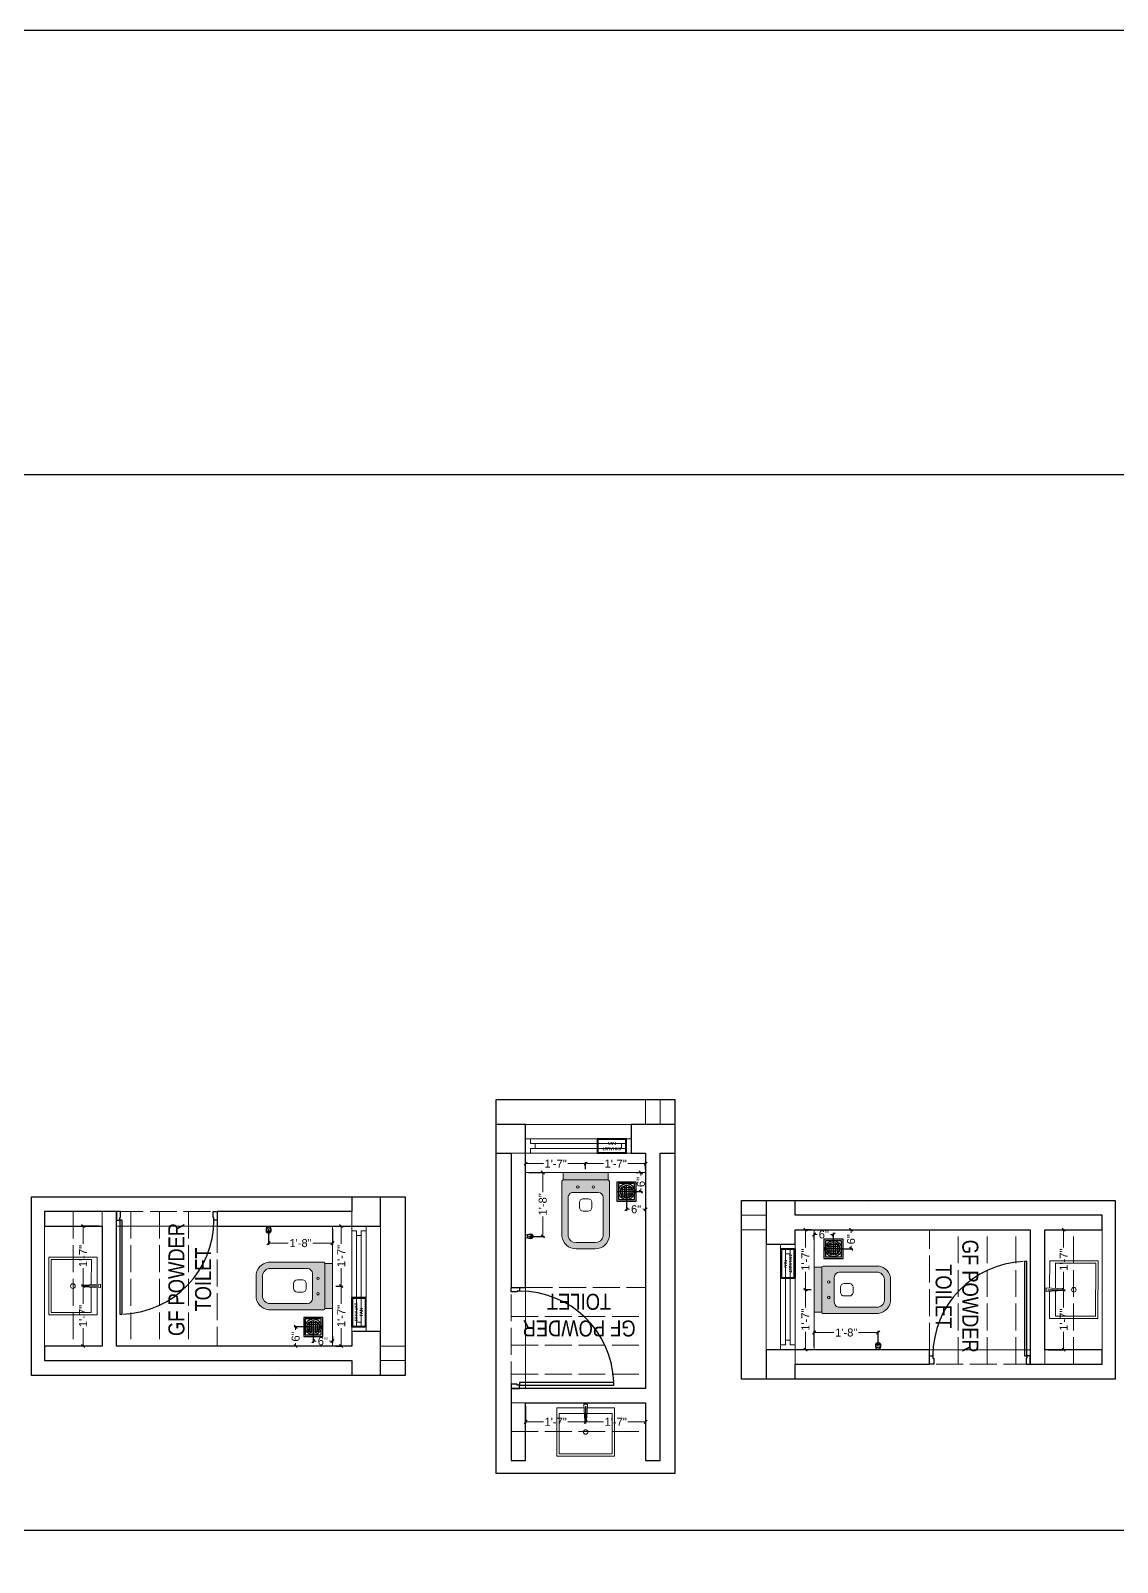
# Model space of a CAD drawing. Header units: millimetres. Extents: x 56222 to 3066687, y -650199 to -121287.
# Drawn here: x 156847.9 to 157187.4, y -177879.5 to -177400.9 of the extents above; entities that cross this region are included whole.
import ezdxf

# ---------------------------------------------------------------- set-up
doc = ezdxf.new("R2010")
doc.units = ezdxf.units.MM
doc.header["$MEASUREMENT"] = 0
doc.header["$PDMODE"] = 35
doc.linetypes.add('ACAD_ISO02W100', pattern=[15, 12, -3])
doc.layers.get('Defpoints').update_dxf_attribs({"color": 220})
for name, color, linetype in [('AR DOOR', 40, 'Continuous'), ('AR ELE-5', 134, 'Continuous'), ('SANIT', 232, 'Continuous'), ('WC-DET', 8, 'Continuous')]:
    doc.layers.add(name, color=color, linetype=linetype)
for name, color, linetype, lineweight in [('dim05', 1, 'Continuous', 13), ('Electrical', 84, 'Continuous', 30), ('ELEVATION', 250, 'Continuous', 9), ('FUR', 250, 'Continuous', 0), ('FURNITURE', 32, 'Continuous', 9), ('GROUND FLOOR', 7, 'Continuous', 9), ('GROUND FLOOR  ( PLINE )', 251, 'Continuous', 30), ('GROUND FLOOR ( DW_RAIL )', 7, 'Continuous', 9), ('GROUND FLOOR ( STAIR )', 251, 'Continuous', 9), ('SECOND FLOOR ( TEXT )', 7, 'Continuous', 9), ('TILE', 14, 'Continuous', 9), ('wall', 7, 'Continuous', 30), ('XX~SLAB ( BEAM )~ ( DIM )', 7, 'Continuous', 9)]:
    doc.layers.add(name, color=color, linetype=linetype, lineweight=lineweight)
doc.styles.add('Arial', font='arial.ttf')
doc.styles.add("Cn_BT_0'-0", font='swissc.ttf')
doc.styles.get("Standard").update_dxf_attribs({"font": 'arial.ttf', "height": 6})
doc.dimstyles.new('ISO-25', dxfattribs={"dimtxt": 2.5, "dimasz": 1, "dimexe": 0.5, "dimexo": 1, "dimtad": 0, "dimdec": 1, "dimlunit": 4, "dimtxsty": 'Standard', "dimblk": 'OBLIQUE', "dimcen": 2.5, "dimclrd": 1, "dimclre": 1, "dimclrt": 5, "dimadec": 0, "dimazin": 0, "dimtfac": 1, "dimtdec": 1, "dimtmove": 0, "dimatfit": 3, "dimfxl": 1, "dimlwd": -1, "dimarcsym": 0})

# ---------------------------------------------------------------- blocks, each defined once
blk = doc.blocks.new('*U18')
for points in [[(0, 0), (0, 1120), (-30, 1120), (-30, 0)], [(40, 0), (0, 0), (0, -30), (-10, -30), (-10, -100), (40, -100)], [(-1160, 0), (-1120, 0), (-1120, -30), (-1110, -30), (-1110, -100), (-1160, -100)]]:
    blk.add_lwpolyline(points, close=True)
at = {"layer": 'AR ELE-5', "linetype": 'ByBlock', "ltscale": 15}
blk.add_arc((2, -1), 1122, 92.373, 179.9653, dxfattribs=at)
blk = doc.blocks.new('A$C3EC62B37')
at = {"layer": 'FURNITURE', "lineweight": 30, "ltscale": 0.25, "true_color": 0xffffff}
h = blk.add_hatch(color=7, dxfattribs=at)
h.dxf.hatch_style = 1
h.paths.add_polyline_path([(-12.22, 0), (-12.22, 2.35), (-26.26, 2.35), (-26.26, 0)])
h.paths.add_polyline_path([(-26.26, 2.35), (-12.22, 2.35, 0.414214), (-11.83, 2.74), (-11.83, 19.96, 0.388639), (-16.24, 23.87), (-22.38, 23.87, 0.379499), (-26.65, 19.96), (-26.65, 2.74, 0.414214)])
h.paths.add_polyline_path([(-15.35, 6.26), (-23.13, 6.26, -0.414214), (-24.7, 7.83), (-24.7, 19.96, -0.349567), (-22.37, 21.91), (-16.24, 21.91, -0.364948), (-13.78, 19.96), (-13.78, 7.83, -0.414214)], flags=16)
h.paths.add_polyline_path([(-18.46, 8.22), (-20.02, 8.22, -0.414214), (-21.2, 9.39), (-21.2, 10.96, -0.414214), (-20.02, 12.13), (-18.46, 12.13, -0.414214), (-17.28, 10.96), (-17.28, 9.39, -0.414214)], flags=0)
h.paths.add_polyline_path([(-22.06, 4.53, -1), (-21.27, 4.53, -1)], flags=16)
at = {"layer": 'FURNITURE', "color": 0, "linetype": 'ByBlock', "lineweight": -2}
for p, q in [((-26.65, 2.74), (-26.65, 19.96)), ((-24.7, 7.83), (-24.7, 19.96)), ((-22.24, 23.87), (-16.24, 23.87)), ((-22.24, 21.91), (-16.24, 21.91)), ((-13.78, 7.83), (-13.78, 19.96)), ((-11.83, 2.74), (-11.83, 19.96)), ((-21.2, 9.39), (-21.2, 10.96)), ((-20.02, 12.13), (-18.46, 12.13)), ((-17.28, 9.39), (-17.28, 10.96)), ((-23.13, 6.26), (-15.35, 6.26)), ((-20.02, 8.22), (-18.46, 8.22)), ((-26.26, 2.35), (-12.22, 2.35)), ((-26.26, 2.35), (-26.26, 0)), ((-26.26, 0), (-12.22, 0)), ((-26.26, 0), (-12.22, 0)), ((-12.22, 2.35), (-12.22, 0))]:
    blk.add_line(p, q, dxfattribs=at)
for centre in [(-21.66, 4.53), (-16.81, 4.53)]:
    blk.add_circle(centre, 0.391, dxfattribs=at)
for centre, radius, start, end in [((-22.31, 19.5), 4.37, 89.0873, 174.0395), ((-22.31, 19.48), 2.44, 88.437, 168.6348), ((-16.17, 19.5), 4.37, 5.9605, 90.9127), ((-16.17, 19.48), 2.44, 11.3652, 91.563), ((-20.02, 10.96), 1.17, 90, 180), ((-18.46, 10.96), 1.17, 0, 90), ((-23.13, 7.83), 1.57, 180, 270), ((-20.02, 9.39), 1.17, 180, 270), ((-18.46, 9.39), 1.17, 270, 0), ((-15.35, 7.83), 1.57, 270, 0), ((-26.26, 2.74), 0.391, 180, 270), ((-12.22, 2.74), 0.391, 270, 0)]:
    blk.add_arc(centre, radius, start, end, dxfattribs=at)
blk = doc.blocks.new('A$C1B9B2090')
at = {"layer": 'Electrical', "ltscale": 10}
blk.add_line((0, 4.97), (10.08, 4.97), dxfattribs=at)
at = {"layer": 'Electrical', "ltscale": 2}
for points in [[(0, 0), (10.08, 0), (10.08, 4.97), (0, 4.97)], [(0.25, 0.25), (9.83, 0.25), (9.83, 4.72), (0.25, 4.72)]]:
    blk.add_lwpolyline(points, close=True, dxfattribs=at)
at = {"layer": 'Electrical', "ltscale": 2, "insert": (1.5, 3.92), "char_height": 1.05, "width": 7.1646, "attachment_point": 1}
blk.add_mtext('\\pxqc;{\\fMalgun Gothic|b1|i0|c0|p34;\\W5.565;\\C0;\\W1;EXHAUST \\P\\W7.7995;\\W1;FAN}', dxfattribs=at)
blk = doc.blocks.new('_Oblique')
at = {"layer": 'wall', "color": 0, "lineweight": -2}
blk.add_line((-0.5, -0.5), (0.5, 0.5), dxfattribs=at)
blk = doc.blocks.new('*D466')
at = {"layer": 'Defpoints', "color": 0, "lineweight": 25, "transparency": 16777216}
for p in [(156864.27, -177774.43), (156870.19, -177774.43), (156870.19, -177793.18)]:
    blk.add_point(p, dxfattribs=at)
at = {"layer": 'dim05', "color": 1, "linetype": 'Continuous', "lineweight": -2, "transparency": 16777216}
for p, q in [((156869.19, -177774.43), (156863.77, -177774.43)), ((156869.19, -177793.18), (156863.77, -177793.18))]:
    blk.add_line(p, q, dxfattribs=at)
at = {"layer": 'dim05', "color": 1, "linetype": 'Continuous', "transparency": 16777216}
for p, q in [((156864.27, -177774.43), (156864.27, -177779.97)), ((156864.27, -177793.18), (156864.27, -177787.63))]:
    blk.add_line(p, q, dxfattribs=at)
at = {"layer": 'dim05', "color": 1, "transparency": 16777216}
for p, rotation in [((156864.27, -177774.43), 90), ((156864.27, -177793.18), 270)]:
    blk.add_blockref('_Oblique', p, dxfattribs=dict(at, rotation=rotation))
at = {"layer": 'dim05', "color": 5, "lineweight": 25, "transparency": 16777216, "insert": (156864.27, -177783.8), "char_height": 2.5, "attachment_point": 5, "rotation": 90, "style": 'Arial'}
blk.add_mtext('1\'-7"', dxfattribs=at)
blk = doc.blocks.new('*D467')
at = {"layer": 'Defpoints', "color": 0, "lineweight": 25, "transparency": 16777216}
for p in [(156864.27, -177793.18), (156870.19, -177793.18), (156870.19, -177811.93)]:
    blk.add_point(p, dxfattribs=at)
at = {"layer": 'dim05', "color": 1, "linetype": 'Continuous', "lineweight": -2, "transparency": 16777216}
for p, q in [((156869.19, -177793.18), (156863.77, -177793.18)), ((156869.19, -177811.93), (156863.77, -177811.93))]:
    blk.add_line(p, q, dxfattribs=at)
at = {"layer": 'dim05', "color": 1, "linetype": 'Continuous', "transparency": 16777216}
for p, q in [((156864.27, -177793.18), (156864.27, -177798.72)), ((156864.27, -177811.93), (156864.27, -177806.38))]:
    blk.add_line(p, q, dxfattribs=at)
at = {"layer": 'dim05', "color": 1, "transparency": 16777216}
for p, rotation in [((156864.27, -177793.18), 90), ((156864.27, -177811.93), 270)]:
    blk.add_blockref('_Oblique', p, dxfattribs=dict(at, rotation=rotation))
at = {"layer": 'dim05', "color": 5, "lineweight": 25, "transparency": 16777216, "insert": (156864.27, -177802.55), "char_height": 2.5, "attachment_point": 5, "rotation": 90, "style": 'Arial'}
blk.add_mtext('1\'-7"', dxfattribs=at)
blk = doc.blocks.new('A$C775F2B7C')
at = {"layer": 'WC-DET', "color": 7}
for points in [[(0.02, 0.076), (0.007, 0.076, 0.150223), (0, 0.06), (0, 0.037), (0.007, 0.004, 0.333354), (0.011, 0), (0.025, 0), (0.038, 0, 0.333354), (0.043, 0.004), (0.05, 0.037), (0.05, 0.06, 0.150223), (0.043, 0.076), (0.03, 0.076)], [(0.025, 0.02), (0.012, 0.02, -0.354974), (0.007, 0.023), (0, 0.057)], [(0.02, 0.076), (0.02, 0.082, -0.414214), (0.021, 0.083), (0.025, 0.083)], [(0.025, 0.076), (0.02, 0.076, 0.150223)], [(0.03, 0.076), (0.03, 0.082, 0.414214), (0.029, 0.083), (0.025, 0.083)], [(0.025, 0.02), (0.038, 0.02, 0.354974), (0.042, 0.023), (0.05, 0.057)]]:
    blk.add_lwpolyline(points, format="xyb", dxfattribs=at)
at = {"layer": 'WC-DET'}
for points in [[(0, 0.063), (0.025, 0.063)], [(0, 0.057), (0.025, 0.057)], [(0.001, 0.065), (0.025, 0.065)], [(0.049, 0.065), (0.025, 0.065)], [(0.049, 0.063), (0.025, 0.063)], [(0.05, 0.057), (0.025, 0.057)]]:
    blk.add_lwpolyline(points, dxfattribs=at)
at = {"layer": 'WC-DET', "color": 7}
blk.add_lwpolyline([(0.03, 0.076), (0.025, 0.076)], dxfattribs=at)
blk = doc.blocks.new('*D468')
at = {"layer": 'Defpoints', "color": 0, "lineweight": 25, "transparency": 16777216}
for p in [(156922.22, -177774.43), (156942.19, -177774.43), (156942.19, -177779.79)]:
    blk.add_point(p, dxfattribs=at)
at = {"layer": 'dim05', "color": 1, "linetype": 'Continuous', "lineweight": -2, "transparency": 16777216}
for p, q in [((156922.22, -177775.43), (156922.22, -177780.29)), ((156942.19, -177775.43), (156942.19, -177780.29))]:
    blk.add_line(p, q, dxfattribs=at)
at = {"layer": 'dim05', "color": 1, "linetype": 'Continuous', "transparency": 16777216}
for p, q in [((156922.22, -177779.79), (156928.37, -177779.79)), ((156942.19, -177779.79), (156936.04, -177779.79))]:
    blk.add_line(p, q, dxfattribs=at)
at = {"layer": 'dim05', "color": 1, "transparency": 16777216, "rotation": 180}
blk.add_blockref('_Oblique', (156922.22, -177779.79), dxfattribs=at)
at = {"layer": 'dim05', "color": 1, "transparency": 16777216}
blk.add_blockref('_Oblique', (156942.19, -177779.79), dxfattribs=at)
at = {"layer": 'dim05', "color": 5, "lineweight": 25, "transparency": 16777216, "insert": (156932.2, -177779.79), "char_height": 2.5, "attachment_point": 5, "style": 'Arial'}
blk.add_mtext('1\'-8"', dxfattribs=at)
blk = doc.blocks.new('*D469')
at = {"layer": 'Defpoints', "color": 0, "lineweight": 25, "transparency": 16777216}
for p in [(156942.19, -177793.18), (156944.93, -177793.18), (156942.19, -177811.93)]:
    blk.add_point(p, dxfattribs=at)
at = {"layer": 'dim05', "color": 1, "linetype": 'Continuous', "lineweight": -2, "transparency": 16777216}
for p, q in [((156943.19, -177793.18), (156945.43, -177793.18)), ((156943.19, -177811.93), (156945.43, -177811.93))]:
    blk.add_line(p, q, dxfattribs=at)
at = {"layer": 'dim05', "color": 1, "linetype": 'Continuous', "transparency": 16777216}
for p, q in [((156944.93, -177793.18), (156944.93, -177798.72)), ((156944.93, -177811.93), (156944.93, -177806.38))]:
    blk.add_line(p, q, dxfattribs=at)
at = {"layer": 'dim05', "color": 1, "transparency": 16777216}
for p, rotation in [((156944.93, -177793.18), 90), ((156944.93, -177811.93), 270)]:
    blk.add_blockref('_Oblique', p, dxfattribs=dict(at, rotation=rotation))
at = {"layer": 'dim05', "color": 5, "lineweight": 25, "transparency": 16777216, "insert": (156944.93, -177802.55), "char_height": 2.5, "attachment_point": 5, "rotation": 90, "style": 'Arial'}
blk.add_mtext('1\'-7"', dxfattribs=at)
blk = doc.blocks.new('*D470')
at = {"layer": 'Defpoints', "color": 0, "lineweight": 25, "transparency": 16777216}
for p in [(156942.33, -177774.43), (156944.93, -177774.43), (156942.33, -177793.18)]:
    blk.add_point(p, dxfattribs=at)
at = {"layer": 'dim05', "color": 1, "linetype": 'Continuous', "lineweight": -2, "transparency": 16777216}
for p, q in [((156943.33, -177774.43), (156945.43, -177774.43)), ((156943.33, -177793.18), (156945.43, -177793.18))]:
    blk.add_line(p, q, dxfattribs=at)
at = {"layer": 'dim05', "color": 1, "linetype": 'Continuous', "transparency": 16777216}
for p, q in [((156944.93, -177774.43), (156944.93, -177779.97)), ((156944.93, -177793.18), (156944.93, -177787.63))]:
    blk.add_line(p, q, dxfattribs=at)
at = {"layer": 'dim05', "color": 1, "transparency": 16777216}
for p, rotation in [((156944.93, -177774.43), 90), ((156944.93, -177793.18), 270)]:
    blk.add_blockref('_Oblique', p, dxfattribs=dict(at, rotation=rotation))
at = {"layer": 'dim05', "color": 5, "lineweight": 25, "transparency": 16777216, "insert": (156944.93, -177783.8), "char_height": 2.5, "attachment_point": 5, "rotation": 90, "style": 'Arial'}
blk.add_mtext('1\'-7"', dxfattribs=at)
blk = doc.blocks.new('NAHNYsquare')
at = {"color": 253}
for p, q in [((5, -2.99), (1, -2.99)), ((4.89, -2.32), (1.11, -2.32)), ((4.89, -3.65), (1.11, -3.65)), ((4.49, -1.65), (1.51, -1.65)), ((4.49, -4.32), (1.51, -4.32)), ((1.67, -4.48), (1.67, -1.49)), ((2.33, -4.87), (2.33, -1.1)), ((3, -0.99), (3, -4.99)), ((3.67, -4.87), (3.67, -1.1)), ((4.33, -4.48), (4.33, -1.49))]:
    blk.add_line(p, q, dxfattribs=at)
for points in [[(0, -5.99), (6, -5.99), (6, 0.01), (0, 0.01)], [(0.5, -5.49), (5.5, -5.49), (5.5, -0.49), (0.5, -0.49)]]:
    blk.add_lwpolyline(points, close=True)
for radius in [2.5, 2]:
    blk.add_circle((3, -2.99), radius)
blk = doc.blocks.new('*D471')
at = {"layer": 'Defpoints', "color": 0, "lineweight": 25, "transparency": 16777216}
for p in [(156936.19, -177805.97), (156936.19, -177810.44), (156942.19, -177807.88)]:
    blk.add_point(p, dxfattribs=at)
at = {"layer": 'dim05', "color": 1, "linetype": 'Continuous', "lineweight": -2, "transparency": 16777216}
for p, q in [((156936.19, -177806.97), (156936.19, -177810.94)), ((156942.19, -177808.88), (156942.19, -177810.94))]:
    blk.add_line(p, q, dxfattribs=at)
at = {"layer": 'dim05', "color": 1, "linetype": 'Continuous', "transparency": 16777216}
for p, q in [((156936.19, -177810.44), (156937.12, -177810.44)), ((156942.19, -177810.44), (156941.26, -177810.44))]:
    blk.add_line(p, q, dxfattribs=at)
at = {"layer": 'dim05', "color": 1, "transparency": 16777216, "rotation": 180}
blk.add_blockref('_Oblique', (156936.19, -177810.44), dxfattribs=at)
at = {"layer": 'dim05', "color": 1, "transparency": 16777216}
blk.add_blockref('_Oblique', (156942.19, -177810.44), dxfattribs=at)
at = {"layer": 'dim05', "color": 5, "lineweight": 25, "transparency": 16777216, "insert": (156939.19, -177810.44), "char_height": 2.5, "attachment_point": 5, "style": 'Arial'}
blk.add_mtext('6"', dxfattribs=at)
blk = doc.blocks.new('*D472')
at = {"layer": 'Defpoints', "color": 0, "lineweight": 25, "transparency": 16777216}
for p in [(156930.68, -177805.95), (156936.68, -177805.95), (156936.19, -177811.93)]:
    blk.add_point(p, dxfattribs=at)
at = {"layer": 'dim05', "color": 1, "linetype": 'Continuous', "lineweight": -2, "transparency": 16777216}
for p, q in [((156935.68, -177805.95), (156930.18, -177805.95)), ((156935.19, -177811.93), (156930.18, -177811.93))]:
    blk.add_line(p, q, dxfattribs=at)
at = {"layer": 'dim05', "color": 1, "linetype": 'Continuous', "transparency": 16777216}
for p, q in [((156930.68, -177805.95), (156930.68, -177806.87)), ((156930.68, -177811.93), (156930.68, -177811.01))]:
    blk.add_line(p, q, dxfattribs=at)
at = {"layer": 'dim05', "color": 1, "transparency": 16777216}
for p, rotation in [((156930.68, -177805.95), 90), ((156930.68, -177811.93), 270)]:
    blk.add_blockref('_Oblique', p, dxfattribs=dict(at, rotation=rotation))
at = {"layer": 'dim05', "color": 5, "lineweight": 25, "transparency": 16777216, "insert": (156930.68, -177808.94), "char_height": 2.5, "attachment_point": 5, "rotation": 90, "style": 'Arial'}
blk.add_mtext('6"', dxfattribs=at)
blk = doc.blocks.new('*D473')
at = {"layer": 'Defpoints', "color": 0, "lineweight": 25, "transparency": 16777216}
for p in [(157002.53, -177829.69), (157021.28, -177829.69), (157002.53, -177835.61)]:
    blk.add_point(p, dxfattribs=at)
at = {"layer": 'dim05', "color": 1, "linetype": 'Continuous', "lineweight": -2, "transparency": 16777216}
for p, q in [((157002.53, -177830.69), (157002.53, -177836.11)), ((157021.28, -177830.69), (157021.28, -177836.11))]:
    blk.add_line(p, q, dxfattribs=at)
at = {"layer": 'dim05', "color": 1, "linetype": 'Continuous', "transparency": 16777216}
for p, q in [((157002.53, -177835.61), (157008.07, -177835.61)), ((157021.28, -177835.61), (157015.73, -177835.61))]:
    blk.add_line(p, q, dxfattribs=at)
at = {"layer": 'dim05', "color": 1, "transparency": 16777216, "rotation": 180}
blk.add_blockref('_Oblique', (157002.53, -177835.61), dxfattribs=at)
at = {"layer": 'dim05', "color": 1, "transparency": 16777216}
blk.add_blockref('_Oblique', (157021.28, -177835.61), dxfattribs=at)
at = {"layer": 'dim05', "color": 5, "lineweight": 25, "transparency": 16777216, "insert": (157011.9, -177835.61), "char_height": 2.5, "attachment_point": 5, "style": 'Arial'}
blk.add_mtext('1\'-7"', dxfattribs=at)
blk = doc.blocks.new('*D474')
at = {"layer": 'Defpoints', "color": 0, "lineweight": 25, "transparency": 16777216}
for p in [(157021.28, -177829.69), (157040.03, -177829.69), (157021.28, -177835.61)]:
    blk.add_point(p, dxfattribs=at)
at = {"layer": 'dim05', "color": 1, "linetype": 'Continuous', "lineweight": -2, "transparency": 16777216}
for p, q in [((157021.28, -177830.69), (157021.28, -177836.11)), ((157040.03, -177830.69), (157040.03, -177836.11))]:
    blk.add_line(p, q, dxfattribs=at)
at = {"layer": 'dim05', "color": 1, "linetype": 'Continuous', "transparency": 16777216}
for p, q in [((157021.28, -177835.61), (157026.82, -177835.61)), ((157040.03, -177835.61), (157034.48, -177835.61))]:
    blk.add_line(p, q, dxfattribs=at)
at = {"layer": 'dim05', "color": 1, "transparency": 16777216, "rotation": 180}
blk.add_blockref('_Oblique', (157021.28, -177835.61), dxfattribs=at)
at = {"layer": 'dim05', "color": 1, "transparency": 16777216}
blk.add_blockref('_Oblique', (157040.03, -177835.61), dxfattribs=at)
at = {"layer": 'dim05', "color": 5, "lineweight": 25, "transparency": 16777216, "insert": (157030.65, -177835.61), "char_height": 2.5, "attachment_point": 5, "style": 'Arial'}
blk.add_mtext('1\'-7"', dxfattribs=at)
blk = doc.blocks.new('*D475')
at = {"layer": 'Defpoints', "color": 0, "lineweight": 25, "transparency": 16777216}
for p in [(157002.53, -177757.69), (157007.89, -177757.69), (157002.53, -177777.65)]:
    blk.add_point(p, dxfattribs=at)
at = {"layer": 'dim05', "color": 1, "linetype": 'Continuous', "lineweight": -2, "transparency": 16777216}
for p, q in [((157003.53, -177757.69), (157008.39, -177757.69)), ((157003.53, -177777.65), (157008.39, -177777.65))]:
    blk.add_line(p, q, dxfattribs=at)
at = {"layer": 'dim05', "color": 1, "linetype": 'Continuous', "transparency": 16777216}
for p, q in [((157007.89, -177757.69), (157007.89, -177763.84)), ((157007.89, -177777.65), (157007.89, -177771.5))]:
    blk.add_line(p, q, dxfattribs=at)
at = {"layer": 'dim05', "color": 1, "transparency": 16777216}
for p, rotation in [((157007.89, -177757.69), 90), ((157007.89, -177777.65), 270)]:
    blk.add_blockref('_Oblique', p, dxfattribs=dict(at, rotation=rotation))
at = {"layer": 'dim05', "color": 5, "lineweight": 25, "transparency": 16777216, "insert": (157007.89, -177767.67), "char_height": 2.5, "attachment_point": 5, "rotation": 90, "style": 'Arial'}
blk.add_mtext('1\'-8"', dxfattribs=at)
blk = doc.blocks.new('*D476')
at = {"layer": 'Defpoints', "color": 0, "lineweight": 25, "transparency": 16777216}
for p in [(157021.28, -177754.94), (157021.28, -177757.69), (157040.03, -177757.69)]:
    blk.add_point(p, dxfattribs=at)
at = {"layer": 'dim05', "color": 1, "linetype": 'Continuous', "lineweight": -2, "transparency": 16777216}
for p, q in [((157021.28, -177756.69), (157021.28, -177754.44)), ((157040.03, -177756.69), (157040.03, -177754.44))]:
    blk.add_line(p, q, dxfattribs=at)
at = {"layer": 'dim05', "color": 1, "linetype": 'Continuous', "transparency": 16777216}
for p, q in [((157021.28, -177754.94), (157026.82, -177754.94)), ((157040.03, -177754.94), (157034.48, -177754.94))]:
    blk.add_line(p, q, dxfattribs=at)
at = {"layer": 'dim05', "color": 1, "transparency": 16777216, "rotation": 180}
blk.add_blockref('_Oblique', (157021.28, -177754.94), dxfattribs=at)
at = {"layer": 'dim05', "color": 1, "transparency": 16777216}
blk.add_blockref('_Oblique', (157040.03, -177754.94), dxfattribs=at)
at = {"layer": 'dim05', "color": 5, "lineweight": 25, "transparency": 16777216, "insert": (157030.65, -177754.94), "char_height": 2.5, "attachment_point": 5, "style": 'Arial'}
blk.add_mtext('1\'-7"', dxfattribs=at)
blk = doc.blocks.new('*D477')
at = {"layer": 'Defpoints', "color": 0, "lineweight": 25, "transparency": 16777216}
for p in [(157002.53, -177754.94), (157002.53, -177757.55), (157021.28, -177757.55)]:
    blk.add_point(p, dxfattribs=at)
at = {"layer": 'dim05', "color": 1, "linetype": 'Continuous', "lineweight": -2, "transparency": 16777216}
for p, q in [((157002.53, -177756.55), (157002.53, -177754.44)), ((157021.28, -177756.55), (157021.28, -177754.44))]:
    blk.add_line(p, q, dxfattribs=at)
at = {"layer": 'dim05', "color": 1, "linetype": 'Continuous', "transparency": 16777216}
for p, q in [((157002.53, -177754.94), (157008.07, -177754.94)), ((157021.28, -177754.94), (157015.73, -177754.94))]:
    blk.add_line(p, q, dxfattribs=at)
at = {"layer": 'dim05', "color": 1, "transparency": 16777216, "rotation": 180}
blk.add_blockref('_Oblique', (157002.53, -177754.94), dxfattribs=at)
at = {"layer": 'dim05', "color": 1, "transparency": 16777216}
blk.add_blockref('_Oblique', (157021.28, -177754.94), dxfattribs=at)
at = {"layer": 'dim05', "color": 5, "lineweight": 25, "transparency": 16777216, "insert": (157011.9, -177754.94), "char_height": 2.5, "attachment_point": 5, "style": 'Arial'}
blk.add_mtext('1\'-7"', dxfattribs=at)
blk = doc.blocks.new('*D478')
at = {"layer": 'Defpoints', "color": 0, "lineweight": 25, "transparency": 16777216}
for p in [(157035.98, -177757.69), (157034.07, -177763.68), (157038.54, -177763.68)]:
    blk.add_point(p, dxfattribs=at)
at = {"layer": 'dim05', "color": 1, "linetype": 'Continuous', "lineweight": -2, "transparency": 16777216}
for p, q in [((157036.98, -177757.69), (157039.04, -177757.69)), ((157035.07, -177763.68), (157039.04, -177763.68))]:
    blk.add_line(p, q, dxfattribs=at)
at = {"layer": 'dim05', "color": 1, "linetype": 'Continuous', "transparency": 16777216}
for p, q in [((157038.54, -177757.69), (157038.54, -177758.62)), ((157038.54, -177763.68), (157038.54, -177762.75))]:
    blk.add_line(p, q, dxfattribs=at)
at = {"layer": 'dim05', "color": 1, "transparency": 16777216}
for p, rotation in [((157038.54, -177757.69), 90), ((157038.54, -177763.68), 270)]:
    blk.add_blockref('_Oblique', p, dxfattribs=dict(at, rotation=rotation))
at = {"layer": 'dim05', "color": 5, "lineweight": 25, "transparency": 16777216, "insert": (157038.54, -177760.68), "char_height": 2.5, "attachment_point": 5, "rotation": 90, "style": 'Arial'}
blk.add_mtext('6"', dxfattribs=at)
blk = doc.blocks.new('*D479')
at = {"layer": 'Defpoints', "color": 0, "lineweight": 25, "transparency": 16777216}
for p in [(157034.05, -177763.19), (157040.03, -177763.68), (157034.05, -177769.2)]:
    blk.add_point(p, dxfattribs=at)
at = {"layer": 'dim05', "color": 1, "linetype": 'Continuous', "lineweight": -2, "transparency": 16777216}
for p, q in [((157034.05, -177764.19), (157034.05, -177769.7)), ((157040.03, -177764.68), (157040.03, -177769.7))]:
    blk.add_line(p, q, dxfattribs=at)
at = {"layer": 'dim05', "color": 1, "linetype": 'Continuous', "transparency": 16777216}
for p, q in [((157034.05, -177769.2), (157034.97, -177769.2)), ((157040.03, -177769.2), (157039.11, -177769.2))]:
    blk.add_line(p, q, dxfattribs=at)
at = {"layer": 'dim05', "color": 1, "transparency": 16777216, "rotation": 180}
blk.add_blockref('_Oblique', (157034.05, -177769.2), dxfattribs=at)
at = {"layer": 'dim05', "color": 1, "transparency": 16777216}
blk.add_blockref('_Oblique', (157040.03, -177769.2), dxfattribs=at)
at = {"layer": 'dim05', "color": 5, "lineweight": 25, "transparency": 16777216, "insert": (157037.04, -177769.2), "char_height": 2.5, "attachment_point": 5, "style": 'Arial'}
blk.add_mtext('6"', dxfattribs=at)
blk = doc.blocks.new('*D482')
at = {"layer": 'Defpoints', "color": 0, "lineweight": 25, "transparency": 16777216}
for p in [(157164.7, -177794.33), (157164.7, -177813.08), (157170.62, -177813.08)]:
    blk.add_point(p, dxfattribs=at)
at = {"layer": 'dim05', "color": 1, "linetype": 'Continuous', "lineweight": -2, "transparency": 16777216}
for p, q in [((157165.7, -177794.33), (157171.12, -177794.33)), ((157165.7, -177813.08), (157171.12, -177813.08))]:
    blk.add_line(p, q, dxfattribs=at)
at = {"layer": 'dim05', "color": 1, "linetype": 'Continuous', "transparency": 16777216}
for p, q in [((157170.62, -177794.33), (157170.62, -177799.88)), ((157170.62, -177813.08), (157170.62, -177807.54))]:
    blk.add_line(p, q, dxfattribs=at)
at = {"layer": 'dim05', "color": 1, "transparency": 16777216}
for p, rotation in [((157170.62, -177794.33), 90), ((157170.62, -177813.08), 270)]:
    blk.add_blockref('_Oblique', p, dxfattribs=dict(at, rotation=rotation))
at = {"layer": 'dim05', "color": 5, "lineweight": 25, "transparency": 16777216, "insert": (157170.62, -177803.71), "char_height": 2.5, "attachment_point": 5, "rotation": 90, "style": 'Arial'}
blk.add_mtext('1\'-7"', dxfattribs=at)
blk = doc.blocks.new('*D483')
at = {"layer": 'Defpoints', "color": 0, "lineweight": 25, "transparency": 16777216}
for p in [(157164.7, -177775.58), (157164.7, -177794.33), (157170.62, -177794.33)]:
    blk.add_point(p, dxfattribs=at)
at = {"layer": 'dim05', "color": 1, "linetype": 'Continuous', "lineweight": -2, "transparency": 16777216}
for p, q in [((157165.7, -177775.58), (157171.12, -177775.58)), ((157165.7, -177794.33), (157171.12, -177794.33))]:
    blk.add_line(p, q, dxfattribs=at)
at = {"layer": 'dim05', "color": 1, "linetype": 'Continuous', "transparency": 16777216}
for p, q in [((157170.62, -177775.58), (157170.62, -177781.13)), ((157170.62, -177794.33), (157170.62, -177788.79))]:
    blk.add_line(p, q, dxfattribs=at)
at = {"layer": 'dim05', "color": 1, "transparency": 16777216}
for p, rotation in [((157170.62, -177775.58), 90), ((157170.62, -177794.33), 270)]:
    blk.add_blockref('_Oblique', p, dxfattribs=dict(at, rotation=rotation))
at = {"layer": 'dim05', "color": 5, "lineweight": 25, "transparency": 16777216, "insert": (157170.62, -177784.96), "char_height": 2.5, "attachment_point": 5, "rotation": 90, "style": 'Arial'}
blk.add_mtext('1\'-7"', dxfattribs=at)
blk = doc.blocks.new('*D484')
at = {"layer": 'Defpoints', "color": 0, "lineweight": 25, "transparency": 16777216}
for p in [(157092.7, -177807.72), (157092.7, -177813.08), (157112.67, -177813.08)]:
    blk.add_point(p, dxfattribs=at)
at = {"layer": 'dim05', "color": 1, "linetype": 'Continuous', "lineweight": -2, "transparency": 16777216}
for p, q in [((157092.7, -177812.08), (157092.7, -177807.22)), ((157112.67, -177812.08), (157112.67, -177807.22))]:
    blk.add_line(p, q, dxfattribs=at)
at = {"layer": 'dim05', "color": 1, "linetype": 'Continuous', "transparency": 16777216}
for p, q in [((157092.7, -177807.72), (157098.86, -177807.72)), ((157112.67, -177807.72), (157106.52, -177807.72))]:
    blk.add_line(p, q, dxfattribs=at)
at = {"layer": 'dim05', "color": 1, "transparency": 16777216, "rotation": 180}
blk.add_blockref('_Oblique', (157092.7, -177807.72), dxfattribs=at)
at = {"layer": 'dim05', "color": 1, "transparency": 16777216}
blk.add_blockref('_Oblique', (157112.67, -177807.72), dxfattribs=at)
at = {"layer": 'dim05', "color": 5, "lineweight": 25, "transparency": 16777216, "insert": (157102.69, -177807.72), "char_height": 2.5, "attachment_point": 5, "style": 'Arial'}
blk.add_mtext('1\'-8"', dxfattribs=at)
blk = doc.blocks.new('*D485')
at = {"layer": 'Defpoints', "color": 0, "lineweight": 25, "transparency": 16777216}
for p in [(157092.7, -177775.58), (157089.96, -177794.33), (157092.7, -177794.33)]:
    blk.add_point(p, dxfattribs=at)
at = {"layer": 'dim05', "color": 1, "linetype": 'Continuous', "lineweight": -2, "transparency": 16777216}
for p, q in [((157091.7, -177775.58), (157089.46, -177775.58)), ((157091.7, -177794.33), (157089.46, -177794.33))]:
    blk.add_line(p, q, dxfattribs=at)
at = {"layer": 'dim05', "color": 1, "linetype": 'Continuous', "transparency": 16777216}
for p, q in [((157089.96, -177775.58), (157089.96, -177781.13)), ((157089.96, -177794.33), (157089.96, -177788.79))]:
    blk.add_line(p, q, dxfattribs=at)
at = {"layer": 'dim05', "color": 1, "transparency": 16777216}
for p, rotation in [((157089.96, -177775.58), 90), ((157089.96, -177794.33), 270)]:
    blk.add_blockref('_Oblique', p, dxfattribs=dict(at, rotation=rotation))
at = {"layer": 'dim05', "color": 5, "lineweight": 25, "transparency": 16777216, "insert": (157089.96, -177784.96), "char_height": 2.5, "attachment_point": 5, "rotation": 90, "style": 'Arial'}
blk.add_mtext('1\'-7"', dxfattribs=at)
blk = doc.blocks.new('*D486')
at = {"layer": 'Defpoints', "color": 0, "lineweight": 25, "transparency": 16777216}
for p in [(157092.56, -177794.33), (157089.96, -177813.08), (157092.56, -177813.08)]:
    blk.add_point(p, dxfattribs=at)
at = {"layer": 'dim05', "color": 1, "linetype": 'Continuous', "lineweight": -2, "transparency": 16777216}
for p, q in [((157091.56, -177794.33), (157089.46, -177794.33)), ((157091.56, -177813.08), (157089.46, -177813.08))]:
    blk.add_line(p, q, dxfattribs=at)
at = {"layer": 'dim05', "color": 1, "linetype": 'Continuous', "transparency": 16777216}
for p, q in [((157089.96, -177794.33), (157089.96, -177799.88)), ((157089.96, -177813.08), (157089.96, -177807.54))]:
    blk.add_line(p, q, dxfattribs=at)
at = {"layer": 'dim05', "color": 1, "transparency": 16777216}
for p, rotation in [((157089.96, -177794.33), 90), ((157089.96, -177813.08), 270)]:
    blk.add_blockref('_Oblique', p, dxfattribs=dict(at, rotation=rotation))
at = {"layer": 'dim05', "color": 5, "lineweight": 25, "transparency": 16777216, "insert": (157089.96, -177803.71), "char_height": 2.5, "attachment_point": 5, "rotation": 90, "style": 'Arial'}
blk.add_mtext('1\'-7"', dxfattribs=at)
blk = doc.blocks.new('*D480')
at = {"layer": 'Defpoints', "color": 0, "lineweight": 25, "transparency": 16777216}
for p in [(157098.7, -177777.07), (157092.7, -177779.63), (157098.7, -177781.55)]:
    blk.add_point(p, dxfattribs=at)
at = {"layer": 'dim05', "color": 1, "linetype": 'Continuous', "lineweight": -2, "transparency": 16777216}
for p, q in [((157092.7, -177778.63), (157092.7, -177776.57)), ((157098.7, -177780.55), (157098.7, -177776.57))]:
    blk.add_line(p, q, dxfattribs=at)
at = {"layer": 'dim05', "color": 1, "linetype": 'Continuous', "transparency": 16777216}
for p, q in [((157092.7, -177777.07), (157093.63, -177777.07)), ((157098.7, -177777.07), (157097.77, -177777.07))]:
    blk.add_line(p, q, dxfattribs=at)
at = {"layer": 'dim05', "color": 1, "transparency": 16777216, "rotation": 180}
blk.add_blockref('_Oblique', (157092.7, -177777.07), dxfattribs=at)
at = {"layer": 'dim05', "color": 1, "transparency": 16777216}
blk.add_blockref('_Oblique', (157098.7, -177777.07), dxfattribs=at)
at = {"layer": 'dim05', "color": 5, "lineweight": 25, "transparency": 16777216, "insert": (157095.7, -177777.07), "char_height": 2.5, "attachment_point": 5, "style": 'Arial'}
blk.add_mtext('6"', dxfattribs=at)
blk = doc.blocks.new('*D481')
at = {"layer": 'Defpoints', "color": 0, "lineweight": 25, "transparency": 16777216}
for p in [(157098.7, -177775.58), (157098.21, -177781.56), (157104.21, -177781.56)]:
    blk.add_point(p, dxfattribs=at)
at = {"layer": 'dim05', "color": 1, "linetype": 'Continuous', "lineweight": -2, "transparency": 16777216}
for p, q in [((157099.7, -177775.58), (157104.71, -177775.58)), ((157099.21, -177781.56), (157104.71, -177781.56))]:
    blk.add_line(p, q, dxfattribs=at)
at = {"layer": 'dim05', "color": 1, "linetype": 'Continuous', "transparency": 16777216}
for p, q in [((157104.21, -177775.58), (157104.21, -177776.51)), ((157104.21, -177781.56), (157104.21, -177780.64))]:
    blk.add_line(p, q, dxfattribs=at)
at = {"layer": 'dim05', "color": 1, "transparency": 16777216}
for p, rotation in [((157104.21, -177775.58), 90), ((157104.21, -177781.56), 270)]:
    blk.add_blockref('_Oblique', p, dxfattribs=dict(at, rotation=rotation))
at = {"layer": 'dim05', "color": 5, "lineweight": 25, "transparency": 16777216, "insert": (157104.21, -177778.57), "char_height": 2.5, "attachment_point": 5, "rotation": 90, "style": 'Arial'}
blk.add_mtext('6"', dxfattribs=at)

msp = doc.modelspace()

# ---------------------------------------------------------------- linework, layer by layer
at = {"layer": 'ELEVATION', "lineweight": 25, "transparency": 33554600}
for points in [[(157049.187, -177851.726), (156993.376, -177851.726), (156993.376, -177734.929), (157049.187, -177734.929)], [(156848.15, -177821.086), (156848.15, -177765.275), (156964.946, -177765.275), (156964.946, -177821.086)], [(157186.741, -177766.427), (157186.741, -177822.238), (157069.945, -177822.238), (157069.945, -177766.427)]]:
    msp.add_lwpolyline(points, close=True, dxfattribs=at)
at = {"layer": 'FUR'}
for p, q in [((157109.391, -177767.953), (157109.391, -177767.953)), ((157047.661, -177774.376), (157047.661, -177774.376)), ((156925.5, -177819.56), (156925.5, -177819.56))]:
    msp.add_line(p, q, dxfattribs=at)
at = {"layer": 'FURNITURE'}
for points in [[(156868.648, -177793.676), (156868.634, -177802.187), (156853.54, -177802.178), (156853.56, -177784.178), (156868.654, -177784.187), (156868.649, -177792.7)], [(156866.848, -177793.588), (156866.834, -177801.466), (156854.26, -177801.459), (156854.28, -177784.899), (156866.853, -177784.906), (156866.848, -177792.785)], [(157166.243, -177793.837), (157166.258, -177785.326), (157181.352, -177785.334), (157181.331, -177803.334), (157166.237, -177803.326), (157166.242, -177794.813)], [(157168.044, -177793.924), (157168.058, -177786.047), (157180.631, -177786.054), (157180.611, -177802.614), (157168.038, -177802.607), (157168.043, -177794.728)], [(157021.777, -177831.228), (157030.288, -177831.242), (157030.279, -177846.336), (157012.279, -177846.315), (157012.288, -177831.221), (157020.8, -177831.227)], [(157021.689, -177833.028), (157029.567, -177833.042), (157029.56, -177845.615), (157013, -177845.596), (157013.007, -177833.022), (157020.886, -177833.027)]]:
    msp.add_lwpolyline(points, dxfattribs=at)
for points in [[(156864.432, -177792.899), (156864.431, -177793.471), (156869.728, -177793.729), (156869.729, -177792.648)], [(157170.459, -177794.613), (157170.46, -177794.042), (157165.163, -177793.784), (157165.162, -177794.864)], [(157021, -177835.444), (157021.572, -177835.444), (157021.83, -177830.147), (157020.749, -177830.147)]]:
    msp.add_lwpolyline(points, close=True, dxfattribs=at)
for centre in [(156861.087, -177793.183), (157173.805, -177794.33), (157021.284, -177838.789)]:
    msp.add_circle(centre, 0.72, dxfattribs=at)
at = {"layer": 'GROUND FLOOR'}
for p, q in [((157040.03, -177742.687), (157040.03, -177734.929)), ((156993.376, -177742.687), (157049.187, -177742.687)), ((157002.53, -177742.687), (157002.53, -177825.187)), ((156993.376, -177751.687), (157035.53, -177751.687)), ((156998.03, -177751.687), (156998.03, -177793.687)), ((157044.53, -177751.687), (157049.187, -177751.687)), ((156948.188, -177765.275), (156948.188, -177807.429)), ((156957.188, -177765.275), (156957.188, -177821.086)), ((157077.703, -177822.238), (157077.703, -177766.427)), ((157086.703, -177771.084), (157086.703, -177766.427)), ((156874.688, -177769.929), (156852.188, -177769.929)), ((156948.188, -177769.929), (156906.188, -177769.929)), ((156870.188, -177774.429), (156852.188, -177774.429)), ((156957.188, -177774.429), (156874.688, -177774.429)), ((157077.703, -177775.584), (157069.945, -177775.584)), ((157086.703, -177822.238), (157086.703, -177780.084)), ((156948.188, -177816.429), (156948.188, -177821.086)), ((156957.188, -177811.929), (156964.946, -177811.929)), ((157077.703, -177813.084), (157160.203, -177813.084)), ((157164.703, -177813.084), (157182.703, -177813.084)), ((157086.703, -177817.584), (157128.703, -177817.584)), ((157160.203, -177817.584), (157182.703, -177817.584)), ((156998.03, -177825.187), (156998.03, -177847.687)), ((157002.53, -177829.687), (157002.53, -177847.687))]:
    msp.add_line(p, q, dxfattribs=at)
at = {"layer": 'GROUND FLOOR', "color": 5}
for p, q in [((156874.688, -177769.929), (156874.688, -177811.929)), ((157160.203, -177817.584), (157160.203, -177775.584)), ((156998.03, -177825.187), (157040.03, -177825.187))]:
    msp.add_line(p, q, dxfattribs=at)
at = {"layer": 'GROUND FLOOR', "color": 1, "linetype": 'ACAD_ISO02W100', "ltscale": 0.7}
for points in [[(157044.53, -177742.687), (157044.53, -177734.929)], [(157077.703, -177771.084), (157069.945, -177771.084)], [(156957.188, -177816.429), (156964.946, -177816.429)]]:
    msp.add_lwpolyline(points, dxfattribs=at)
at = {"layer": 'GROUND FLOOR  ( PLINE )', "lineweight": 0}
for p, q in [((157002.53, -177757.687), (157040.03, -177757.687)), ((156942.188, -177774.429), (156942.188, -177811.929)), ((157092.703, -177813.084), (157092.703, -177775.584))]:
    msp.add_line(p, q, dxfattribs=at)
at = {"layer": 'GROUND FLOOR  ( PLINE )'}
for points in [[(156993.376, -177751.687), (156998.03, -177751.687), (156998.03, -177793.687), (157002.53, -177793.687), (157002.53, -177742.687), (156993.376, -177742.687)], [(157040.03, -177742.687), (157040.03, -177742.687), (157035.53, -177742.687), (157035.53, -177751.687), (157040.03, -177751.687)], [(157049.187, -177742.687), (157040.03, -177742.687)], [(157040.03, -177751.687), (157040.03, -177825.187), (156998.03, -177825.187), (156998.03, -177847.687), (157002.53, -177847.687), (157002.53, -177829.687), (157040.03, -177829.687), (157040.03, -177847.687), (157044.53, -177847.687), (157044.53, -177751.687), (157049.187, -177751.687)], [(156948.188, -177765.275), (156948.188, -177769.929), (156906.188, -177769.929), (156906.188, -177774.429), (156957.188, -177774.429), (156957.188, -177765.275)], [(157077.703, -177766.427), (157077.703, -177775.584)], [(157086.703, -177775.584), (157160.203, -177775.584), (157160.203, -177817.584), (157182.703, -177817.584), (157182.703, -177813.084), (157164.703, -177813.084), (157164.703, -177775.584), (157182.703, -177775.584), (157182.703, -177771.084), (157086.703, -177771.084), (157086.703, -177766.427)], [(156948.188, -177811.929), (156874.688, -177811.929), (156874.688, -177769.929), (156852.188, -177769.929), (156852.188, -177774.429), (156870.188, -177774.429), (156870.188, -177811.929), (156852.188, -177811.929), (156852.188, -177816.429), (156948.188, -177816.429), (156948.188, -177821.086)], [(157077.703, -177775.584), (157077.703, -177775.584), (157077.703, -177780.084), (157086.703, -177780.084), (157086.703, -177775.584)], [(156957.188, -177811.929), (156957.188, -177811.929), (156957.188, -177807.429), (156948.188, -177807.429), (156948.188, -177811.929)], [(156957.188, -177821.086), (156957.188, -177811.929)], [(157086.703, -177822.238), (157086.703, -177817.584), (157128.703, -177817.584), (157128.703, -177813.084), (157077.703, -177813.084), (157077.703, -177822.238)]]:
    msp.add_lwpolyline(points, dxfattribs=at)
at = {"layer": 'GROUND FLOOR ( DW_RAIL )'}
for points in [[(157002.53, -177751.687), (157004.03, -177751.687), (157004.03, -177750.187), (157005.53, -177750.187), (157005.53, -177748.687), (157032.53, -177748.687), (157032.53, -177750.187), (157034.03, -177750.187), (157034.03, -177751.687), (157035.53, -177751.687), (157035.53, -177747.187), (157034.03, -177747.187), (157034.03, -177748.687), (157032.53, -177748.687), (157032.53, -177750.187), (157005.53, -177750.187), (157005.53, -177748.687), (157004.03, -177748.687), (157004.03, -177747.187), (157002.53, -177747.187), (157002.53, -177751.687), (157035.53, -177751.687), (157035.53, -177747.187), (157002.53, -177747.187)], [(156948.188, -177774.429), (156948.188, -177775.929), (156949.688, -177775.929), (156949.688, -177777.429), (156951.188, -177777.429), (156951.188, -177804.429), (156949.688, -177804.429), (156949.688, -177805.929), (156948.188, -177805.929), (156948.188, -177807.429), (156952.688, -177807.429), (156952.688, -177805.929), (156951.188, -177805.929), (156951.188, -177804.429), (156949.688, -177804.429), (156949.688, -177777.429), (156951.188, -177777.429), (156951.188, -177775.929), (156952.688, -177775.929), (156952.688, -177774.429), (156948.188, -177774.429), (156948.188, -177807.429), (156952.688, -177807.429), (156952.688, -177774.429)], [(157086.703, -177813.084), (157086.703, -177811.584), (157085.203, -177811.584), (157085.203, -177810.084), (157083.703, -177810.084), (157083.703, -177783.084), (157085.203, -177783.084), (157085.203, -177781.584), (157086.703, -177781.584), (157086.703, -177780.084), (157082.203, -177780.084), (157082.203, -177781.584), (157083.703, -177781.584), (157083.703, -177783.084), (157085.203, -177783.084), (157085.203, -177810.084), (157083.703, -177810.084), (157083.703, -177811.584), (157082.203, -177811.584), (157082.203, -177813.084), (157086.703, -177813.084), (157086.703, -177780.084), (157082.203, -177780.084), (157082.203, -177813.084)]]:
    msp.add_lwpolyline(points, close=True, dxfattribs=at)
at = {"layer": 'GROUND FLOOR ( STAIR )', "color": 5, "linetype": 'ACAD_ISO02W100', "ltscale": 0.7}
for p, q in [((156852.188, -177769.929), (156852.188, -177811.929)), ((156861.188, -177769.929), (156861.188, -177811.929)), ((156870.188, -177769.929), (156870.188, -177811.929)), ((156874.688, -177769.929), (156906.188, -177769.929)), ((156879.188, -177769.929), (156879.188, -177811.929)), ((156888.188, -177769.929), (156888.188, -177811.929)), ((156897.188, -177769.929), (156897.188, -177811.929)), ((156906.188, -177774.429), (156906.188, -177811.929)), ((157128.703, -177813.084), (157128.703, -177775.584)), ((157137.703, -177817.584), (157137.703, -177775.584)), ((157146.703, -177817.584), (157146.703, -177775.584)), ((157155.703, -177817.584), (157155.703, -177775.584)), ((157164.703, -177817.584), (157164.703, -177775.584)), ((157173.703, -177817.584), (157173.703, -177775.584)), ((157182.703, -177817.584), (157182.703, -177775.584)), ((156998.03, -177825.187), (156998.03, -177793.687)), ((157002.53, -177793.687), (157040.03, -177793.687)), ((156998.03, -177802.687), (157040.03, -177802.687)), ((156998.03, -177811.687), (157040.03, -177811.687)), ((156998.03, -177820.687), (157040.03, -177820.687)), ((157160.203, -177817.584), (157128.703, -177817.584)), ((156998.03, -177829.687), (157040.03, -177829.687)), ((156998.03, -177838.687), (157040.03, -177838.687))]:
    msp.add_line(p, q, dxfattribs=at)
at = {"layer": 'TILE', "color": 1, "linetype": 'Continuous', "lineweight": 25}
msp.add_lwpolyline([(158321.234, -177400.874), (155066.713, -177400.874), (155066.713, -179242.65), (158321.234, -179242.65)], close=True, dxfattribs=at)
at = {"layer": 'XX~SLAB ( BEAM )~ ( DIM )'}
for p, q in [((156852.188, -177811.929), (156852.188, -177774.429)), ((157182.703, -177775.584), (157182.703, -177813.084))]:
    msp.add_line(p, q, dxfattribs=at)
at = {"layer": 'XX~SLAB ( BEAM )~ ( DIM )', "color": 1, "lineweight": 30}
msp.add_lwpolyline([(157204.176, -177539.68), (156747.783, -177539.68), (156747.783, -177869.434), (157204.176, -177869.434)], close=True, dxfattribs=at)

# ---------------------------------------------------------------- block references
at = {"xscale": 0.9052782660299882, "yscale": 0.9052782660299882, "zscale": 0.9052782660299882}
for p, rotation in [((157034.03, -177747.187), 180), ((157082.203, -177781.584), 270), ((156952.688, -177805.929), 90)]:
    msp.add_blockref('A$C1B9B2090', p, dxfattribs=dict(at, rotation=rotation))
at = {"layer": 'AR DOOR', "linetype": 'ByBlock', "lineweight": -2, "extrusion": (0, 0, -1), "xscale": -0.02624999999989069, "yscale": 0.02624999999989069, "zscale": -0.02624999999989069}
for p, rotation in [((-156875.738, -177772.554), 180), ((-157000.655, -177824.137), 90)]:
    msp.add_blockref('*U18', p, dxfattribs=dict(at, rotation=rotation))
msp.add_blockref('*U18', (-157159.153, -177814.959), dxfattribs=at)
at = {"layer": 'FURNITURE'}
for p, rotation in [((157002.041, -177757.687), 180), ((156942.188, -177773.94), 90), ((157092.703, -177813.573), 270)]:
    msp.add_blockref('A$C3EC62B37', p, dxfattribs=dict(at, rotation=rotation))
at = {"layer": 'SANIT', "linetype": 'ByBlock'}
for p, rotation in [((157037.067, -177766.667), 180), ((157101.682, -177778.547), 270), ((156933.209, -177808.966), 90)]:
    msp.add_blockref('NAHNYsquare', p, dxfattribs=dict(at, rotation=rotation))
at = {"layer": 'WC-DET', "xscale": -27.91359444021024, "yscale": 27.91359444021024, "zscale": 27.91359444021024}
for p, rotation in [((156921.53, -177774.429), 180), ((157002.53, -177778.346), 270)]:
    msp.add_blockref('A$C775F2B7C', p, dxfattribs=dict(at, rotation=rotation))
msp.add_blockref('A$C775F2B7C', (157113.362, -177813.084), dxfattribs=at)

# ---------------------------------------------------------------- texts
at = {"layer": 'SECOND FLOOR ( TEXT )', "char_height": 5, "attachment_point": 5, "style": "Cn_BT_0'-0"}
for insert, rotation in [((156897.635, -177791.137, -0.126), 90), ((157137.256, -177796.376, -0.126), 270), ((157019.238, -177802.24, -0.126), 180)]:
    msp.add_mtext('GF POWDER\\PTOILET', dxfattribs=dict(at, insert=insert, rotation=rotation))

# ---------------------------------------------------------------- dimensions: what is measured, and where the dimension line sits
at = {"layer": 'dim05', "color": 27, "lineweight": 25, "true_color": 0x7d5120}
for base, p1, p2, picture, middle in [((157002.529767291, -177754.943412881), (157021.279767291, -177757.546542634), (157002.529767291, -177757.546542634), '*D477', (157011.904767291, -177754.943412881)), ((157021.279767291, -177754.943412881), (157040.029767291, -177757.687143479), (157021.279767291, -177757.687143479), '*D476', (157030.654767291, -177754.943412881)), ((157098.697, -177777.075), (157092.703, -177779.633), (157098.697, -177781.547), '*D480', (157095.7, -177777.075)), ((157092.703, -177807.723), (157112.67, -177813.084), (157092.703, -177813.084), '*D484', (157102.686, -177807.723))]:
    dim = msp.add_linear_dim(base=base, p1=p1, p2=p2, dimstyle='ISO-25', override={"dimtxsty": 'Arial'}, dxfattribs=at)
    dim.commit()
    dim.dimension.update_dxf_attribs({"geometry": picture, "text_midpoint": middle})
for base, p1, p2, angle, picture, middle in [((157007.89, -177757.687), (157002.53, -177777.654), (157002.53, -177757.687), 270, '*D475', (157007.89, -177767.671)), ((157038.539, -177763.681), (157035.98, -177757.687), (157034.067, -177763.681), 270, '*D478', (157038.539, -177760.684)), ((157034.05, -177769.197), (157040.03, -177763.681), (157034.05, -177763.193), 180, '*D479', (157037.04, -177769.197)), ((156864.268426474, -177774.428881191), (156870.188377691, -177793.178881191), (156870.188377691, -177774.428881191), 90, '*D466', (156864.268426474, -177783.803881191)), ((156942.188, -177779.789), (156922.221, -177774.429), (156942.188, -177774.429), 180, '*D468', (156932.205, -177779.789)), ((156944.932108289, -177774.428881191), (156942.328978535, -177793.178881191), (156942.328978535, -177774.428881191), 270, '*D470', (156944.932108289, -177783.803881191)), ((157089.959057187, -177794.33382753), (157092.702787784, -177775.58382753), (157092.702787784, -177794.33382753), 90, '*D485', (157089.959057187, -177784.95882753)), ((157104.213, -177781.564), (157098.697, -177775.584), (157098.209, -177781.564), 270, '*D481', (157104.213, -177778.574)), ((157170.622739002, -177794.33382753), (157164.702787785, -177775.58382753), (157164.702787785, -177794.33382753), 270, '*D483', (157170.622739002, -177784.95882753)), ((156864.268426474, -177793.178881191), (156870.18837769, -177811.928881191), (156870.188377691, -177793.178881191), 90, '*D467', (156864.268426474, -177802.553881191)), ((156944.932108289, -177793.178881191), (156942.188377691, -177811.928881191), (156942.188377691, -177793.178881191), 270, '*D469', (156944.932108289, -177802.553881191)), ((157089.959057187, -177813.08382753), (157092.56218694, -177794.33382753), (157092.56218694, -177813.08382753), 90, '*D486', (157089.959057187, -177803.70882753)), ((157170.622739002, -177813.08382753), (157164.702787785, -177794.33382753), (157164.702787785, -177813.08382753), 270, '*D482', (157170.622739002, -177803.70882753)), ((156930.678, -177805.949), (156936.194, -177811.929), (156936.683, -177805.949), 90, '*D472', (156930.678, -177808.939)), ((156936.194, -177810.438), (156942.188, -177807.879), (156936.194, -177805.966), 180, '*D471', (156939.191, -177810.438)), ((157002.529767291, -177835.607094696), (157021.279767291, -177829.687143479), (157002.529767291, -177829.687143479), 180, '*D473', (157011.904767291, -177835.607094696)), ((157021.279767291, -177835.607094696), (157040.029767291, -177829.687143479), (157021.279767291, -177829.687143479), 180, '*D474', (157030.654767291, -177835.607094696))]:
    dim = msp.add_linear_dim(base=base, p1=p1, p2=p2, angle=angle, dimstyle='ISO-25', override={"dimtxsty": 'Arial'}, dxfattribs=at)
    dim.commit()
    dim.dimension.update_dxf_attribs({"geometry": picture, "text_midpoint": middle})

doc.saveas('drawing.dxf')
